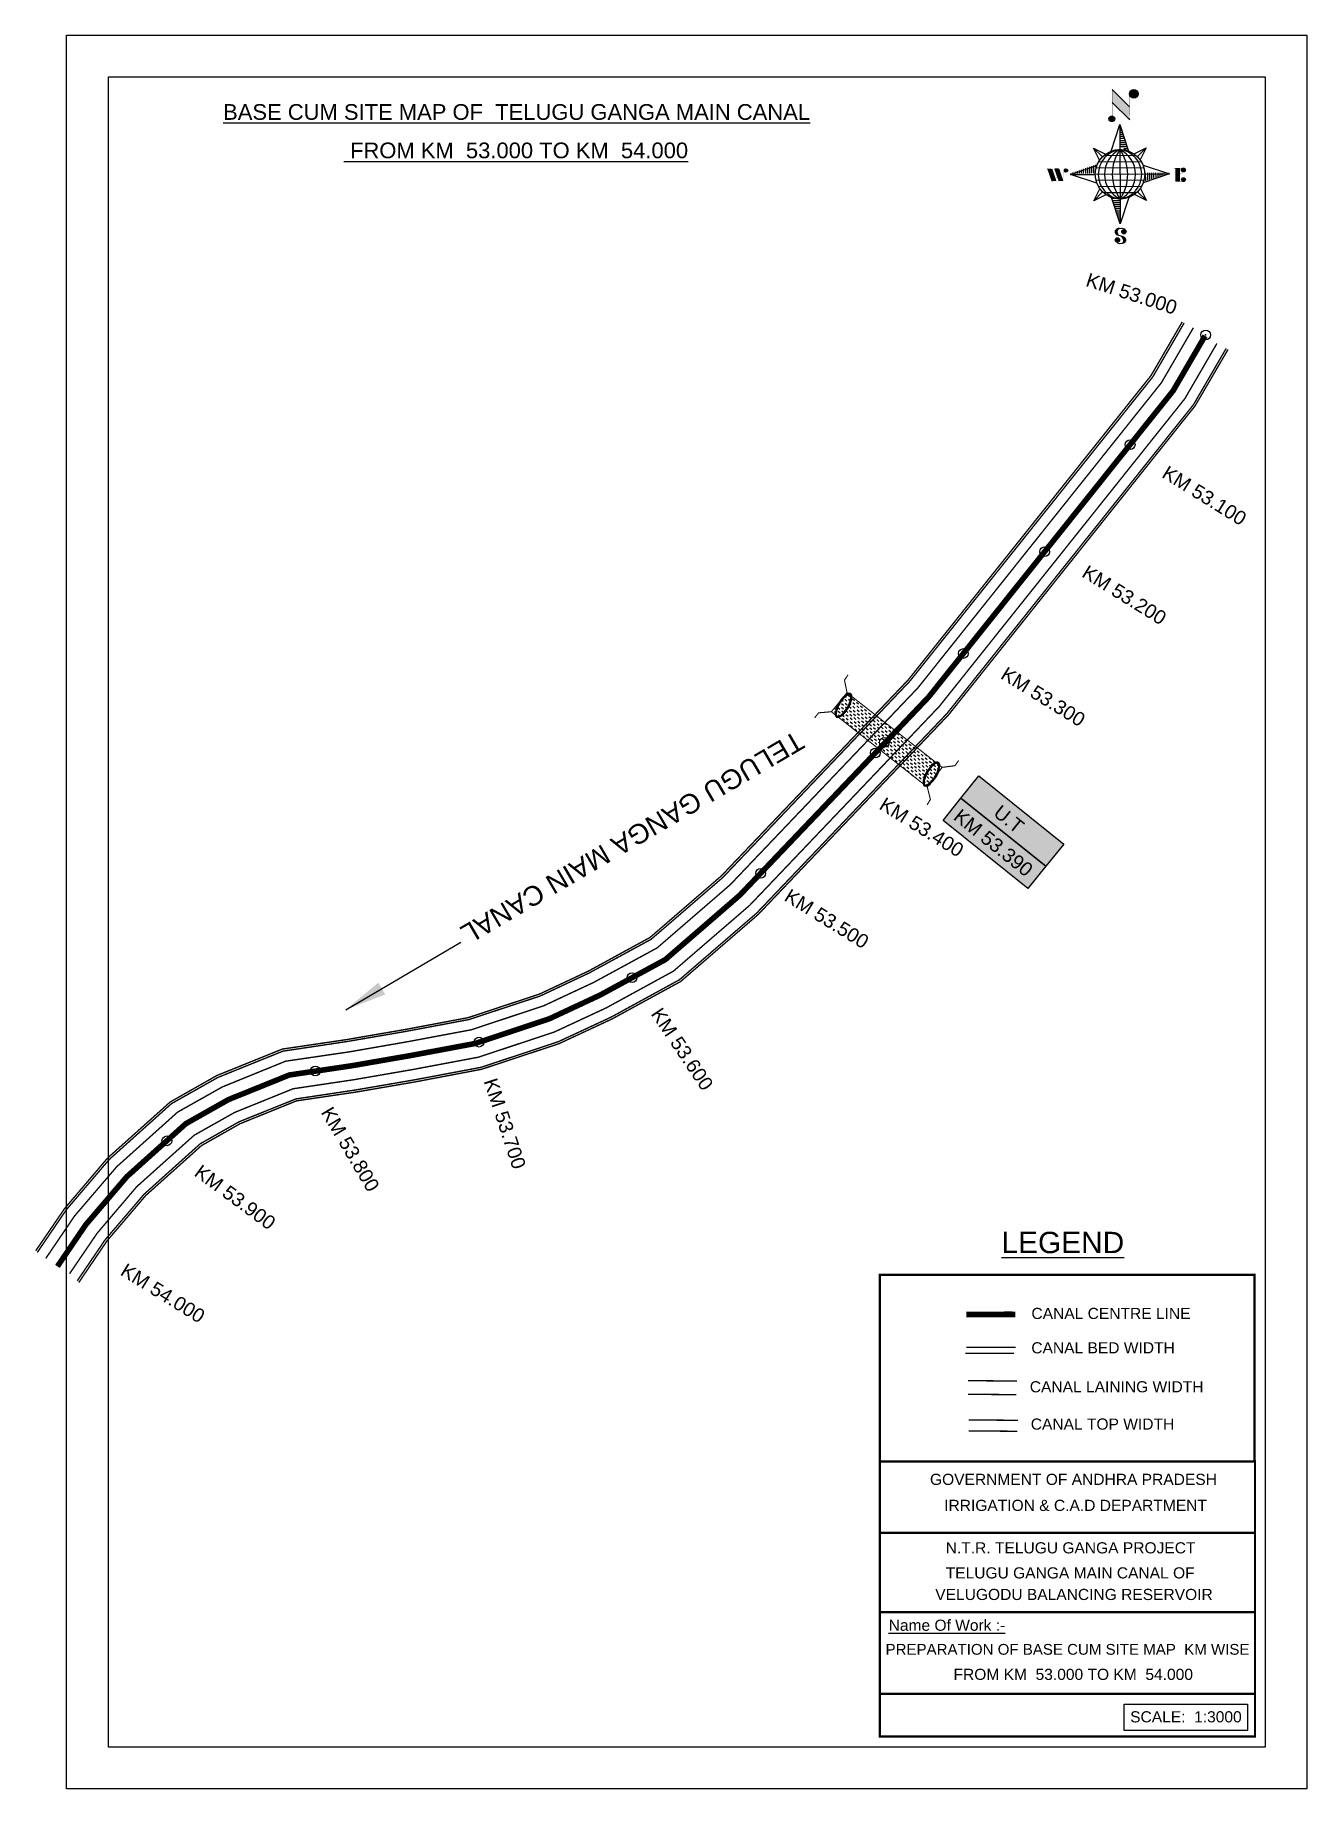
# Model space of a CAD drawing. Header units: inches. Extents: x 256647 to 257560, y 1717373 to 1718633.
import ezdxf

# ---------------------------------------------------------------- set-up
doc = ezdxf.new("R2010")
doc.units = ezdxf.units.IN
doc.header["$MEASUREMENT"] = 0
doc.header["$PDMODE"] = 32
doc.header["$PDSIZE"] = 7
doc.linetypes.add('ACAD_ISO02W100', pattern=[15, 12, -3])
for name, color, linetype in [('AQUADUCT', 1, 'Continuous'), ('bed with', 5, 'Continuous'), ('bord', 1, 'Continuous'), ('canal', 1, 'Continuous'), ('chainage', 7, 'Continuous'), ('FRAME 025', 7, 'Continuous'), ('laying', 4, 'Continuous'), ('lining', 4, 'Continuous'), ('STREAM', 4, 'Continuous'), ('Stu coo', 3, 'Continuous'), ('TEXT', 7, 'Continuous'), ('top of bund', 1, 'Continuous'), ('UT', 173, 'ACAD_ISO02W100'), ('V', 6, 'Continuous'), ('ZSTU', 7, 'Continuous')]:
    doc.layers.add(name, color=color, linetype=linetype)
doc.styles.get("Standard").update_dxf_attribs({"font": 'arial.ttf'})
doc.dimstyles.get("Standard").update_dxf_attribs({"dimtxt": 0.18, "dimasz": 0.18, "dimexe": 0.18, "dimexo": 0.0625, "dimgap": 0.09, "dimtad": 0, "dimtih": 1, "dimtoh": 1, "dimdec": 4, "dimzin": 0, "dimdsep": 46, "dimtxsty": 'Standard', "dimcen": 0.09, "dimadec": 0, "dimazin": 0, "dimtfac": 1, "dimtdec": 4, "dimtofl": 0, "dimtmove": 0, "dimatfit": 3, "dimfxl": 1, "dimtolj": 1, "dimtzin": 0, "dimarcsym": 0})
pattern_1 = [(267.297113149, (-8720374.938, 50637915.138), (10.5367255337, -0.497431438), [])]
pattern_2 = [(357.297113149, (-8720374.938, 50637915.138), (0.497431438, 10.5367255337), [])]

# ---------------------------------------------------------------- blocks, each defined once
blk = doc.blocks.new('GGF')
at = {"layer": 'STREAM'}
h = blk.add_hatch(dxfattribs=at)
h.set_pattern_fill('DASH', color=256, scale=10, angle=-6.08273, style=0)
h.set_pattern_definition([(353.91726508, (-115347.3726, 1016.3876), (1.3754179499, 1.1105068496), [1.25, -1.25])])
h.paths.add_polyline_path([(406186.84, 1485623.89), (406186.34, 1485618.17), (406185.83, 1485612.44), (406242.6, 1485608.9), (406242.86, 1485614.64), (406243.12, 1485620.38)])
at = {"layer": 'laying', "linetype": 'ByBlock', "extrusion": (0, 0, -1)}
for centre in [(406188.83, 1485618.1), (406240.81, 1485614.96)]:
    blk.add_ellipse(centre, major_axis=(0.4, -6.37), ratio=0.388717, dxfattribs=at)
at = {"layer": 'laying', "linetype": 'ByBlock'}
for points in [[(406189.2, 1485612.24), (406189.13, 1485612.23), (406189.05, 1485612.25), (406188.86, 1485612.32), (406188.75, 1485612.39), (406188.51, 1485612.61), (406188.38, 1485612.76), (406187.99, 1485613.32), (406187.73, 1485613.86), (406187.29, 1485615.15), (406187.11, 1485615.9), (406186.88, 1485617.49), (406186.82, 1485618.32), (406186.84, 1485619.93), (406186.91, 1485620.71), (406187.17, 1485622.07), (406187.36, 1485622.65), (406187.71, 1485623.36), (406187.86, 1485623.57), (406188.11, 1485623.82), (406188.22, 1485623.89), (406188.4, 1485623.96), (406188.47, 1485623.97), (406188.64, 1485623.95), (406188.74, 1485623.91), (406188.98, 1485623.76), (406189.11, 1485623.64), (406189.38, 1485623.32), (406189.52, 1485623.11), (406189.95, 1485622.33), (406190.22, 1485621.61), (406190.62, 1485619.96), (406190.76, 1485619.04), (406190.86, 1485617.19), (406190.83, 1485616.26), (406190.61, 1485614.61), (406190.43, 1485613.88), (406190.06, 1485613.02), (406189.9, 1485612.77), (406189.63, 1485612.45), (406189.52, 1485612.35), (406189.34, 1485612.26), (406189.27, 1485612.24), (406189.2, 1485612.24)], [(406241.18, 1485609.1), (406241.11, 1485609.1), (406241.03, 1485609.11), (406240.84, 1485609.19), (406240.73, 1485609.26), (406240.49, 1485609.47), (406240.36, 1485609.62), (406239.97, 1485610.18), (406239.7, 1485610.72), (406239.26, 1485612.02), (406239.09, 1485612.77), (406238.86, 1485614.35), (406238.8, 1485615.19), (406238.82, 1485616.8), (406238.89, 1485617.57), (406239.15, 1485618.93), (406239.34, 1485619.51), (406239.69, 1485620.22), (406239.84, 1485620.43), (406240.09, 1485620.69), (406240.19, 1485620.75), (406240.37, 1485620.83), (406240.44, 1485620.83), (406240.62, 1485620.81), (406240.72, 1485620.78), (406240.95, 1485620.62), (406241.08, 1485620.51), (406241.36, 1485620.18), (406241.5, 1485619.98), (406241.93, 1485619.19), (406242.2, 1485618.47), (406242.6, 1485616.82), (406242.73, 1485615.9), (406242.84, 1485614.05), (406242.81, 1485613.12), (406242.59, 1485611.47), (406242.4, 1485610.74), (406242.03, 1485609.88), (406241.88, 1485609.63), (406241.61, 1485609.31), (406241.49, 1485609.22), (406241.31, 1485609.12), (406241.25, 1485609.11), (406241.18, 1485609.1)]]:
    blk.add_open_spline(points, degree=3, knots=[0, 0, 0, 0, 0.189072, 0.189072, 0.378144, 0.378144, 0.567217, 0.567217, 0.964238, 0.964238, 1.36126, 1.36126, 1.758281, 1.758281, 2.155303, 2.155303, 2.552324, 2.552324, 2.807761, 2.807761, 3.01244, 3.01244, 3.217119, 3.217119, 3.421798, 3.421798, 3.626477, 3.626477, 3.831155, 3.831155, 4.280923, 4.280923, 4.73069, 4.73069, 5.180458, 5.180458, 5.630225, 5.630225, 5.896844, 5.896844, 6.112115, 6.112115, 6.283185, 6.283185, 6.283185, 6.283185], dxfattribs=at)
at = {"layer": 'UT', "ltscale": 0.2, "const_width": 0.5}
for points in [[(406181.01, 1485605.63), (406181.2, 1485608.62), (406185.83, 1485612.44), (406186.34, 1485618.17), (406186.84, 1485623.89), (406182.49, 1485628.03), (406182.47, 1485631.03)], [(406186.84, 1485623.89), (406243.12, 1485620.38)], [(406247.66, 1485627.39), (406247.59, 1485624.39), (406243.12, 1485620.38), (406242.86, 1485614.64), (406242.6, 1485608.9), (406247.12, 1485604.95), (406247.26, 1485601.95)], [(406185.83, 1485612.44), (406242.6, 1485608.9)]]:
    blk.add_lwpolyline(points, dxfattribs=at)
blk = doc.blocks.new('*X3')
at = {"color": 0, "linetype": 'Continuous'}
for p, q in [((6321.6, 240.5), (6322.3, 241.2)), ((6321.6, 240.3), (6322.3, 241)), ((6321.6, 240.1), (6322.3, 240.8)), ((6321.6, 239.9), (6322.4, 240.7)), ((6321.6, 239.8), (6322.4, 240.6)), ((6321.6, 239.6), (6322.5, 240.5)), ((6321.6, 239.4), (6322.5, 240.3)), ((6321.6, 239.2), (6322.6, 240.2)), ((6321.7, 239.1), (6322.6, 240.1)), ((6321.8, 240.8), (6322.4, 241.4)), ((6321.8, 239), (6322.7, 240)), ((6321.8, 239), (6322.8, 239.9)), ((6321.9, 238.9), (6322.9, 239.8)), ((6322, 238.8), (6323, 239.7)), ((6322.1, 241.3), (6322.4, 241.6)), ((6322.1, 238.7), (6323.1, 239.6)), ((6322.2, 238.6), (6323.1, 239.6)), ((6322.3, 238.5), (6323.2, 239.5)), ((6322.4, 238.5), (6323.3, 239.4)), ((6322.5, 238.4), (6323.4, 239.3)), ((6322.7, 238.4), (6323.6, 239.3)), ((6322.8, 238.3), (6323.7, 239.2)), ((6322.9, 238.3), (6323.8, 239.1)), ((6323.1, 238.2), (6323.9, 239.1)), ((6323.2, 238.2), (6324, 239)), ((6323.3, 238.2), (6324.2, 239)), ((6323.5, 238.1), (6324.3, 238.9)), ((6323.7, 238.1), (6324.4, 238.9)), ((6323.8, 238.1), (6324.6, 238.8)), ((6324.1, 238.2), (6324.7, 238.8)), ((6324.3, 238.3), (6324.9, 238.8)), ((6324.6, 238.3), (6325.1, 238.8)), ((6324.8, 238.4), (6325.2, 238.8)), ((6325.1, 238.5), (6325.4, 238.8)), ((6325.4, 238.6), (6325.6, 238.8))]:
    blk.add_line(p, q, dxfattribs=at)
blk = doc.blocks.new('*X2')
at = {"color": 0, "linetype": 'Continuous'}
for p, q in [((6324.4, 240.3), (6324.5, 240.4)), ((6324.6, 240.3), (6324.8, 240.5)), ((6324.7, 240.2), (6325, 240.5)), ((6324.8, 240.2), (6325.2, 240.6)), ((6325, 240.1), (6325.5, 240.6)), ((6325.1, 240.1), (6325.6, 240.6)), ((6325.2, 240), (6325.8, 240.6)), ((6325.3, 240), (6326, 240.6)), ((6325.4, 239.9), (6326.1, 240.6)), ((6325.5, 239.8), (6326.2, 240.5)), ((6325.6, 239.8), (6326.3, 240.5)), ((6325.7, 239.7), (6326.5, 240.4)), ((6325.9, 239.6), (6326.6, 240.3)), ((6326, 239.5), (6326.7, 240.3)), ((6326, 239.4), (6326.8, 240.2)), ((6326.1, 239.3), (6327, 240.2)), ((6326.2, 239.3), (6327.1, 240.1)), ((6326.3, 239.2), (6327.1, 240)), ((6326.4, 239.1), (6327.2, 239.9)), ((6326.5, 239), (6327.3, 239.8)), ((6326.5, 238.9), (6327.4, 239.7)), ((6326.6, 238.8), (6327.5, 239.6)), ((6326.7, 238.7), (6327.5, 239.5)), ((6326.8, 238.6), (6327.6, 239.4)), ((6326.8, 238.5), (6327.7, 239.3)), ((6326.8, 236.5), (6327.4, 237)), ((6326.9, 238.3), (6327.8, 239.2)), ((6326.9, 238.2), (6327.9, 239.1)), ((6326.9, 236.8), (6327.6, 237.4)), ((6327, 238.1), (6327.8, 239)), ((6327, 237.9), (6327.8, 238.8)), ((6327, 237.8), (6327.8, 238.6)), ((6327, 237.6), (6327.8, 238.4)), ((6327, 237.4), (6327.8, 238.2)), ((6327, 237.3), (6327.8, 238)), ((6327, 237.1), (6327.8, 237.9))]:
    blk.add_line(p, q, dxfattribs=at)
blk = doc.blocks.new('H')
at = {"layer": 'bord', "extrusion": (0.000427885, 0.004792, 0.999988)}
h = blk.add_hatch(dxfattribs=at)
h.set_pattern_fill('LINE', color=8, scale=84.387686, angle=-2.70289, style=0)
h.set_pattern_definition(pattern_2)
h.paths.add_polyline_path([(-492.5, 785.6, -0.090992), (-448, 775.2), (-486.5, 912)])
h = blk.add_hatch(dxfattribs=at)
h.set_pattern_fill('LINE', color=8, scale=84.387686, angle=-92.70289, style=0)
h.set_pattern_definition(pattern_1)
h.paths.add_polyline_path([(-624.9, 665.1, -0.090992), (-614.5, 709.6), (-751.3, 671.1)])
h = blk.add_hatch(dxfattribs=at)
h.set_pattern_fill('LINE', color=8, scale=84.387686, angle=-92.70289, style=0)
h.set_pattern_definition(pattern_1)
h.paths.add_polyline_path([(-245.6, 647.2), (-372, 653.2, -0.090992), (-382.4, 608.7)])
h = blk.add_hatch(dxfattribs=at)
h.set_pattern_fill('LINE', color=8, scale=84.387686, angle=-2.70289, style=0)
h.set_pattern_definition(pattern_2)
h.paths.add_polyline_path([(-504.4, 532.7, -0.090992), (-548.9, 543.1), (-510.4, 406.3)])
for p, q in [((-516.2, 1087.1, -1217.1), (-431.5, 994, -1216.7)), ((-519.4, 1020.4, -1216.8), (-434.7, 927.3, -1216.4)), ((-538.3, 773.7, -1215.6), (-487, 906.2, -1216.3)), ((-487, 906.2, -1216.3), (-493, 779.8, -1215.7)), ((-487, 906.2, -1216.3), (-448.5, 769.4, -1215.7)), ((-626.7, 793.8, -1215.7), (-566.8, 760.2, -1215.6)), ((-626.7, 793.8, -1215.7), (-584.1, 747, -1215.5)), ((-598.9, 731, -1215.4), (-626.7, 793.8, -1215.7)), ((-421.3, 753.3, -1215.6), (-358.5, 781.1, -1215.7)), ((-358.5, 781.1, -1215.7), (-405.3, 738.5, -1215.5)), ((-358.5, 781.1, -1215.7), (-392.1, 721.2, -1215.4)), ((-864.7, 700.9, -1215.1), (-846.9, 637.7, -1214.9)), ((-846.9, 700.1, -1215.1), (-829.1, 636.9, -1214.9)), ((-829.1, 699.2, -1215.2), (-811.3, 636, -1214.9)), ((-829.1, 699.2, -1215.2), (-811.3, 698.4, -1215.2)), ((-811.3, 698.4, -1215.2), (-793.5, 635.2, -1214.9)), ((-751.8, 665.3, -1215), (-615, 703.8, -1215.3)), ((-751.8, 665.3, -1215), (-625.4, 659.3, -1215)), ((-619.3, 614, -1214.8), (-751.8, 665.3, -1215)), ((-246.1, 641.4, -1215.1), (-382.9, 602.9, -1214.9)), ((-378.6, 692.6, -1215.3), (-246.1, 641.4, -1215.1)), ((-372.5, 647.4, -1215.1), (-246.1, 641.4, -1215.1)), ((-213.5, 669.3, -1215.3), (-216.7, 600.8, -1214.9)), ((-197.2, 599.9, -1214.9), (-193.9, 668.4, -1215.3)), ((-639.4, 525.6, -1214.4), (-605.8, 585.5, -1214.7)), ((-639.4, 525.6, -1214.4), (-592.6, 568.1, -1214.6)), ((-576.6, 553.3, -1214.6), (-639.4, 525.6, -1214.4)), ((-510.9, 400.5, -1213.9), (-549.4, 537.2, -1214.5)), ((-371.2, 512.9, -1214.5), (-431.1, 546.5, -1214.6)), ((-371.2, 512.9, -1214.5), (-413.8, 559.7, -1214.7)), ((-399, 575.7, -1214.7), (-371.2, 512.9, -1214.5)), ((-459.6, 533, -1214.5), (-510.9, 400.5, -1213.9)), ((-504.9, 526.9, -1214.5), (-510.9, 400.5, -1213.9))]:
    blk.add_line(p, q, dxfattribs=at)
at = {"layer": 'bord', "color": 8, "linetype": 'ByBlock', "extrusion": (0.000427885, 0.004792, 0.999988)}
for p, q in [((-386.5, 711.4, -1215.4), (-605.5, 721.7, -1215.4)), ((-410.8, 744.2, -1215.5), (-578.1, 752.1, -1215.5)), ((-493, 779.8, -1215.7), (-504.9, 526.9, -1214.5)), ((-372.5, 647.4, -1215.1), (-625.4, 659.3, -1215)), ((-378, 615.9, -1214.9), (-622.9, 627.5, -1214.9)), ((-375, 679.2, -1215.3), (-619.9, 690.7, -1215.2)), ((-392.4, 584.9, -1214.8), (-611.4, 595.3, -1214.7)), ((-419.8, 554.6, -1214.6), (-587.1, 562.5, -1214.6))]:
    blk.add_line(p, q, dxfattribs=at)
at = {"layer": 'bord', "extrusion": (0.000427885, 0.004792, 0.999988), "elevation": -1212.1}
for points, const_width in [([(-522, 959.6), (-515.7, 1092.9)], 1.61), ([(-434.2, 933.1), (-427.9, 1066.5)], 1.61), ([(-870.1, 707), (-846.4, 705.9)], 0.642), ([(-828.6, 642.7), (-855.2, 643.9)], 0.642), ([(-828.6, 642.7), (-821, 678)], 0.642), ([(-810.8, 641.8), (-784.1, 640.6)], 0.642), ([(-793, 641), (-781.6, 693.9)], 0.642), ([(-222.7, 675.6), (-173.8, 673.3)], 0.706), ([(-194.8, 644.8), (-185, 644.4)], 0.706), ([(-177.1, 604.8), (-226, 607.1)], 0.706)]:
    blk.add_lwpolyline(points, dxfattribs=dict(at, const_width=const_width))
for points, const_width in [([(-413.7, 1073.1, 1), (-397.6, 1057.7, 1)], 22.3), ([(-530.3, 949.5, 1), (-519.6, 939.3, 1)], 14.8), ([(-775.9, 696.6, 1), (-769.5, 690.4, 1)], 8.9), ([(-177.8, 666.9, 1), (-170.8, 660.1, 1)], 9.79), ([(-180.1, 618, 1), (-173.1, 611.2, 1)], 9.79), ([(-489.8, 361.7, 1), (-498.1, 369.1, 1)], 11.1), ([(-525.2, 321.6, 1), (-533.4, 328.9, 1)], 11.1)]:
    blk.add_lwpolyline(points, format="xyb", close=True, dxfattribs=dict(at, const_width=const_width))
for points in [[(-537, 317.4), (-530.7, 310.5), (-519.8, 306.8), (-504.9, 306.9), (-493.9, 310), (-486.3, 317.7), (-486.5, 325.8), (-490.6, 333.3), (-493.5, 336.2), (-502.8, 340.9), (-522.5, 347.3), (-530.4, 351.6), (-533.7, 354.6), (-537.4, 362.6), (-537, 373.4), (-530, 380.7), (-520, 384.1), (-503.5, 384.2), (-492.5, 379.9), (-487.1, 373.3)], [(-522.5, 347.6), (-526.2, 353.8), (-527.8, 360.6), (-527.9, 370.6), (-525.9, 375.5), (-521.3, 381.2), (-514.5, 384.4)], [(-504.9, 306.9), (-499, 312.4), (-497, 319.4), (-497.5, 326.5), (-501.2, 335.4), (-509.2, 343.2)]]:
    blk.add_lwpolyline(points, dxfattribs=at)
at = {"layer": 'bord', "extrusion": (0.000427885, 0.004792, 0.999988)}
for centre, radius in [((-405.6, 1065.4, -1212.1), 22.3), ((-525, 944.4, -1212.1), 14.8), ((-498.4, 659.1, -1212.1), 126.6), ((-772.7, 693.5, -1212.1), 8.9), ((-174.3, 663.5, -1212.1), 9.79), ((-176.6, 614.6, -1212.1), 9.79), ((-494, 365.4, -1212.1), 11.1), ((-529.3, 325.2, -1212.1), 11.1)]:
    blk.add_circle(centre, radius, dxfattribs=at)
at = {"layer": 'bord', "color": 8, "linetype": 'ByBlock', "extrusion": (0.000427885, 0.004792, 0.999988)}
for centre, radius, start, end in [((-481.5, 658.3, -1212.1), 127.7, 94.92536, 259.66906), ((-436.8, 656.2, -1212.1), 140.8, 113.28644, 241.30798), ((-315.9, 650.5, -1212.1), 222.3, 142.58916, 212.00526), ((-560.1, 662.1, -1212.1), 140.8, 293.28644, 61.30798), ((-681, 667.8, -1212.1), 222.3, 322.58916, 32.00526), ((-515.4, 659.9, -1212.1), 127.7, 274.92536, 79.66906)]:
    blk.add_arc(centre, radius, start, end, dxfattribs=at)
at = {"layer": 'bord', "extrusion": (0.000427885, 0.004792, 0.999988)}
for points in [[(-515.7, 1092.9, -1212.1), (-431, 999.8, -1212.1), (-518.9, 1026.2, -1212.1), (-434.2, 933.1, -1212.1)], [(-864.1, 706.7, -1212.1), (-846.4, 705.9, -1212.1), (-846.3, 643.5, -1212.1), (-828.6, 642.7, -1212.1)], [(-828.6, 705, -1212.1), (-810.8, 704.2, -1212.1), (-810.8, 641.8, -1212.1), (-793, 641, -1212.1)], [(-193.4, 674.2, -1212.1), (-196.6, 605.7, -1212.1), (-213, 675.1, -1212.1), (-216.2, 606.7, -1212.1)]]:
    blk.add_solid(points, dxfattribs=at)
at = {"layer": 'bord', "extrusion": (0.000427885, 0.004792, 0.999988), "xscale": 7.977342409717546, "yscale": 7.977342408231451, "zscale": 7.977342408476333, "rotation": 138.0840426661453}
for name, p in [('*X2', (38300.5, -31929.4, -1212.1)), ('*X3', (38314.4, -31950.9, -1212.1))]:
    blk.add_blockref(name, p, dxfattribs=at)

msp = doc.modelspace()

# ---------------------------------------------------------------- hatches: boundary and pattern name
at = {"layer": 'ZSTU'}
h = msp.add_hatch(color=135, dxfattribs=at)
h.set_gradient(color1=(141, 177, 78), color2=(107, 135, 59), one_color=1, tint=0.38, name='CYLINDER')
h.paths.add_polyline_path([(257324.4, 1718100.9), (257311.6, 1718085), (257372.7, 1718036), (257385.5, 1718051.9)])
h.paths.add_polyline_path([(257330.7, 1718072.6), (257352.2, 1718055.4), (257361.7, 1718067.3), (257340.2, 1718084.5)], flags=24)
h = msp.add_hatch(color=252, dxfattribs=at)
h.set_gradient(color1=(167, 88, 159), color2=(127, 67, 121), one_color=1, tint=0.38, name='CYLINDER')
h.paths.add_polyline_path([(257359.8, 1718020), (257372.7, 1718036), (257311.6, 1718085), (257298.8, 1718069)])
h.paths.add_polyline_path([(257301.8, 1718069.7), (257358.4, 1718024.2), (257368, 1718036.1), (257311.4, 1718081.6)], flags=24)

# ---------------------------------------------------------------- linework, layer by layer
at = {"linetype": 'ByBlock'}
for points in [[(256669.2, 1717373.2), (256669.2, 1718633.2), (257560.2, 1718633.2), (257560.2, 1717373.2)], [(257530.2, 1718603.2), (257530.2, 1717403.2), (256699.2, 1717403.2), (256699.2, 1718603.2)]]:
    msp.add_lwpolyline(points, close=True, dxfattribs=at)
for p in [(257487.4, 1718417.8), (257433.2, 1718339), (257371.8, 1718262), (257313.4, 1718188.9), (257250.2, 1718117.5), (257167.7, 1718030.9), (257075.4, 1717956), (256965.5, 1717909.7), (256847.8, 1717888.9), (256741.2, 1717838.8)]:
    msp.add_point(p)
at = {"color": 2}
msp.add_point((257256.6, 1718125), dxfattribs=at)
at = {"layer": 'bed with', "const_width": 1}
for points in [[(257478.6, 1718422.9), (257455.7, 1718383.5), (257280.7, 1718164.2), (257145.8, 1718022.7), (257093.4, 1717977.4), (257047.8, 1717952.6), (257012.1, 1717935.9), (256960, 1717918.6), (256914.7, 1717910.1), (256872.2, 1717902.7), (256826.5, 1717896), (256781, 1717877.5), (256748.9, 1717859.4), (256705.1, 1717820.1), (256674.9, 1717784.8), (256654.2, 1717754.3)], [(257495.5, 1718411.6), (257472.5, 1718372), (257296, 1718150.8), (257159.9, 1718008), (257105.1, 1717960.7), (257057, 1717934.4), (257019.6, 1717917), (256965.1, 1717898.9), (256918.3, 1717890.1), (256875.5, 1717882.7), (256831.9, 1717876.2), (256789.9, 1717859.2), (256760.8, 1717842.8), (256719.6, 1717805.9), (256691.1, 1717772.4), (256671.3, 1717743.3)], [(257349.8, 1717686.1), (257347.7, 1717686.1), (257314.9, 1717686.1), (257314.7, 1717686.1)], [(257350.9, 1717690.5), (257347.8, 1717690.5), (257315.6, 1717690.5)]]:
    msp.add_lwpolyline(points, dxfattribs=at)
at = {"layer": 'canal', "color": 6, "const_width": 4}
for points in [[(257350.7, 1717714.1), (257348.1, 1717714.2), (257315.5, 1717714.1)], [(257315.5, 1717714.1), (257350.7, 1717714.1)]]:
    msp.add_lwpolyline(points, dxfattribs=at)
at = {"layer": 'FRAME 025', "lineweight": -3, "const_width": 1.64}
for points in [[(257253.4, 1717742.6), (257522.5, 1717742.6), (257522.5, 1717608.4), (257253.4, 1717608.4)], [(257253.4, 1717608.4), (257522.9, 1717608.4), (257522.9, 1717410.8), (257253.4, 1717410.8)]]:
    msp.add_lwpolyline(points, close=True, dxfattribs=at)
for points in [[(257253.4, 1717557.1), (257522.9, 1717557.1)], [(257253.4, 1717500.2), (257522.9, 1717500.2)], [(257253.4, 1717441.6), (257522.9, 1717441.6)]]:
    msp.add_lwpolyline(points, dxfattribs=at)
at = {"layer": 'lining', "const_width": 1}
for points in [[(257472, 1718426.4), (257449.5, 1718387.7), (257275, 1718169.1), (257140.7, 1718028.1), (257089.1, 1717983.6), (257044.4, 1717959.3), (257009.3, 1717942.8), (256958.1, 1717925.9), (256913.4, 1717917.5), (256871, 1717910.2), (256824.5, 1717903.2), (256777.8, 1717884.3), (256744.5, 1717865.5), (256699.7, 1717825.3), (256669, 1717789.3), (256648.1, 1717758.6)], [(257502.2, 1718408.1), (257478.7, 1718367.7), (257301.7, 1718145.9), (257165, 1718002.5), (257109.4, 1717954.5), (257060.4, 1717927.7), (257022.4, 1717910), (256966.9, 1717891.6), (256919.6, 1717882.7), (256876.6, 1717875.3), (256833.9, 1717868.9), (256793.1, 1717852.5), (256765.2, 1717836.7), (256725, 1717800.6), (256697, 1717767.9), (256676.8, 1717738.2)], [(257316.6, 1717666.5), (257341.3, 1717666.3), (257352, 1717666.2)], [(257316.6, 1717656.7), (257343.4, 1717656.5), (257351.5, 1717656.4)]]:
    msp.add_lwpolyline(points, dxfattribs=at)
at = {"layer": 'top of bund', "const_width": 1}
for points in [[(257470.6, 1718427.1), (257448.2, 1718388.6), (257273.9, 1718170.1), (257139.6, 1718029.2), (257088.3, 1717984.9), (257043.8, 1717960.6), (257008.8, 1717944.2), (256957.7, 1717927.3), (256913.1, 1717918.9), (256870.8, 1717911.6), (256824.1, 1717904.7), (256777.1, 1717885.7), (256743.6, 1717866.7), (256698.6, 1717826.4), (256667.8, 1717790.2), (256647, 1717759.8)], [(257503.5, 1718407.3), (257479.9, 1718366.9), (257302.8, 1718144.9), (257166.1, 1718001.5), (257110.2, 1717953.2), (257061.1, 1717926.4), (257022.9, 1717908.6), (256967.3, 1717890.2), (256919.9, 1717881.2), (256876.9, 1717873.8), (256834.3, 1717867.5), (256793.8, 1717851.1), (256766.1, 1717835.4), (256726.1, 1717799.6), (256698.2, 1717766.9), (256677.9, 1717737)], [(257317.1, 1717638.3), (257341.7, 1717638.1), (257352.6, 1717638)], [(257352.1, 1717630.1), (257344.2, 1717630.2), (257317.3, 1717630.4)]]:
    msp.add_lwpolyline(points, dxfattribs=at)
at = {"layer": 'V', "color": 6, "const_width": 4}
msp.add_lwpolyline([(257487, 1718417.1), (257464.1, 1718377.7), (257288.3, 1718157.5), (257152.8, 1718015.3), (257099.3, 1717969), (257052.4, 1717943.5), (257015.8, 1717926.4), (256962.5, 1717908.7), (256916.5, 1717900.1), (256873.8, 1717892.7), (256829.2, 1717886.1), (256785.4, 1717868.4), (256754.8, 1717851.1), (256712.4, 1717813), (256683, 1717778.6), (256662.6, 1717748.6)], dxfattribs=at)
at = {"layer": 'V', "color": 0}
msp.add_lwpolyline([(257428.9, 1717434), (257517.6, 1717434), (257517.6, 1717415.2), (257428.9, 1717415.2)], close=True, dxfattribs=at)
at = {"layer": 'ZSTU', "color": 135}
msp.add_lwpolyline([(257324.4, 1718100.9), (257385.5, 1718051.9), (257372.7, 1718036), (257311.6, 1718085)], close=True, dxfattribs=at)
at = {"layer": 'ZSTU', "color": 252}
msp.add_lwpolyline([(257311.6, 1718085), (257372.7, 1718036), (257359.8, 1718020), (257298.8, 1718069)], close=True, dxfattribs=at)

# ---------------------------------------------------------------- block references
at = {"layer": 'AQUADUCT', "color": 1, "xscale": 0.1408039184319789, "yscale": 0.1408039187081158, "zscale": 0.1408039184379445, "rotation": 3.078330572322649}
msp.add_blockref('H', (257501, 1718445.1, 170.9), dxfattribs=at)
at = {"layer": 'laying', "color": 6, "linetype": 'ByBlock', "xscale": 1.539389527276081, "yscale": 1.539389526937157, "zscale": 1.539389526941385, "rotation": 325.4325756333902}
msp.add_blockref('GGF', (-1555224.4, 189716.3), dxfattribs=at)

# ---------------------------------------------------------------- texts
at = {"layer": 'chainage', "color": 0}
for s, rotation, p in [('KM 53.000', 341.9945, (257400.6, 1718453.1)), ('KM 53.100', 328.22, (257455.2, 1718315.9)), ('KM 53.200', 328.22, (257397.7, 1718244.5)), ('KM 53.300', 328.22, (257339.4, 1718171.4)), ('KM 53.400', 328.22, (257252.1, 1718077.7)), ('KM 53.500', 328.22, (257183.9, 1718011.9)), ('KM 53.600', 303.8044, (257088.5, 1717930)), ('KM 53.700', 288.3107, (256968.7, 1717881.7)), ('KM 53.800', 300.5786, (256851.5, 1717859.3)), ('KM 53.900', 323.5907, (256760.1, 1717814.3)), ('KM 54.000', 328.22, (256707, 1717742.9))]:
    msp.add_text(s, height=10, rotation=rotation, dxfattribs=at).set_placement(p)
at = {"layer": 'chainage', "color": 1}
msp.add_text('TELUGU GANGA MAIN CANAL', height=14.042, rotation=210.3916, dxfattribs=at).set_placement((257193.3, 1718133.9))
at = {"layer": 'chainage', "color": 0}
for s, height, p in [('%%ULEGEND', 15.34, (257340.8, 1717758.1)), ('CANAL CENTRE LINE', 8, (257362.3, 1717710.8)), ('CANAL BED WIDTH', 8, (257362.2, 1717686.1)), ('CANAL LAINING WIDTH', 8, (257361.1, 1717658.1)), ('CANAL TOP WIDTH', 8, (257361.8, 1717631.3)), ('GOVERNMENT OF ANDHRA PRADESH ', 8, (257289.4, 1717591.6)), ('IRRIGATION & C.A.D DEPARTMENT', 8, (257299.6, 1717572.9)), ('N.T.R. TELUGU GANGA PROJECT', 8, (257300.7, 1717542.4)), ('TELUGU GANGA MAIN CANAL OF', 8, (257300.7, 1717524.4)), (' VELUGODU BALANCING RESERVOIR', 8, (257290.1, 1717508.9)), ('%%UName Of Work :-', 8, (257259.7, 1717486.8)), ('PREPARATION OF BASE CUM SITE MAP  KM WISE', 7.743, (257257.5, 1717469.6)), (' FROM KM  53.000 TO KM  54.000', 8, (257303.2, 1717451.5)), ('SCALE:  1:3000', 8, (257433.2, 1717421))]:
    msp.add_text(s, height=height, dxfattribs=at).set_placement(p)
at = {"layer": 'Stu coo', "color": 0}
for s, p in [('KM 53.390', (257305.5, 1718070.2)), ('U.T', (257334.2, 1718073))]:
    msp.add_text(s, height=10, rotation=321.2227, dxfattribs=at).set_placement(p)
at = {"layer": 'TEXT', "color": 0}
for s, p in [('%%UBASE CUM SITE MAP OF  TELUGU GANGA MAIN CANAL', (256781.6, 1718572.3)), ('%%U FROM KM  53.000 TO KM  54.000', (256868.4, 1718544.7))]:
    msp.add_text(s, height=11.294, dxfattribs=at).set_placement(p)

# ---------------------------------------------------------------- leaders
at = {"layer": 'chainage', "color": 1}
msp.add_leader([(256869.7, 1717933), (256952.3, 1717981.4)], dimstyle='Standard', override={"dimasz": 30, "dimgap": 0.09, "dimtad": 0}, dxfattribs=at)

doc.saveas('drawing.dxf')
